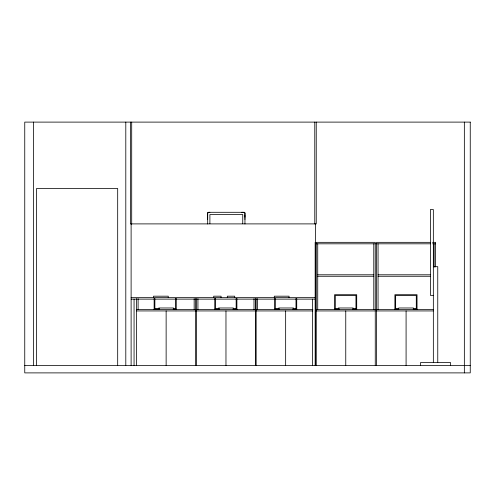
<?xml version="1.0" encoding="UTF-8"?>
<svg xmlns="http://www.w3.org/2000/svg" width="495" height="495" viewBox="0 0 495 495"><rect width="100%" height="100%" fill="white"/><g stroke="black" fill="none" stroke-linecap="round" stroke-linejoin="round"><path stroke-width="0.74" d="M207.683 219.279L207.683 218.635M207.683 217.899L207.683 217.156M207.683 216.42L207.683 215.684M244.951 219.365L244.951 218.629M244.951 217.794L244.951 216.958M244.951 216.123L244.951 215.387M209.063 212.299L207.9 212.516L207.683 213.84A11.936 11.936 0 0 1 207.683 214.118L207.683 215.319M242.717 212.299L244.567 212.404L244.945 213.184A9.3 9.3 0 0 1 244.957 213.821L244.951 215.282M430.223 242.34L376.584 242.34L376.584 365.514M432.525 242.34L435.588 242.34L435.588 266.978M316.256 243.812L375.26 243.812M376.584 243.812L430.273 243.812M432.574 243.812L435.588 243.812M433.348 266.675L437.753 266.675L437.766 362.563M317.728 274.793L373.787 274.793M378.056 274.793L430.273 274.793M317.728 276.266L373.787 276.266M378.056 276.266L430.273 276.266M433.342 295.354L430.39 295.354L430.39 209.54L433.342 209.54L433.342 362.563M131.113 297.656L315.507 297.656M131.113 299.129L315.507 299.129M159.464 308.719L154.873 308.719L154.873 298.392M173.231 308.719L175.527 308.719L175.527 298.392M219.328 308.719L215.504 308.719L215.504 298.392M233.096 308.719L236.152 308.719L236.152 298.392M279.161 308.719L275.338 308.719L275.338 298.392M292.929 308.719L295.991 308.719L295.991 298.392M339.137 308.719L335.313 308.719L335.313 295.441L355.961 295.441L355.961 308.719L352.904 308.719M398.698 308.719L395.641 308.719L395.641 295.441L416.289 295.441L416.289 308.719L413.232 308.719M154.137 309.165L159.477 309.165M173.213 309.165L176.263 309.165M214.768 309.165L219.341 309.165M233.077 309.165L236.895 309.165M274.601 309.165L279.18 309.165M292.91 309.165L296.728 309.165M334.571 309.165L339.149 309.165M352.886 309.165L356.703 309.165M394.899 309.165L398.716 309.165M413.214 309.165L417.031 309.165M136.632 309.455L195.636 309.455M196.465 309.455L255.47 309.455M256.15 309.455L312.914 309.455M316.256 309.455L375.26 309.455M376.584 309.455L433.342 309.455M136.632 310.934L195.636 310.934M196.465 310.934L255.47 310.934M256.15 310.934L312.889 310.934M316.256 310.934L375.26 310.934M376.584 310.934L433.317 310.934M24.75 365.514L470.25 365.514M209.311 212.299L209.905 212.299M241.789 212.299L242.488 212.299M244.951 216.222L244.951 216.643M464.347 122.11L464.347 372.89M450.568 365.514L450.568 362.563L420.54 362.563L420.54 365.514M434.115 243.812L434.115 267.232M417.031 309.455L417.031 294.704L394.899 294.704L394.899 309.455M413.461 309.455L413.461 307.983L398.71 307.983L398.71 309.455M406.086 310.934L406.086 365.514M378.056 243.812L378.056 309.455M375.26 365.514L375.26 242.34L316.256 242.34L316.256 365.514M373.787 243.812L373.787 309.455M356.703 309.455L356.703 294.704L334.571 294.704L334.571 309.455M353.133 309.455L353.133 307.983L338.382 307.983L338.382 309.455M345.757 310.934L345.757 365.514M317.728 243.812L317.728 309.455M316.243 122.11L316.243 223.895L130.389 223.895L130.377 122.11M315.507 223.895L315.507 365.514M315.16 242.34L315.16 365.514M314.771 122.11L314.771 223.895M312.555 299.129L312.555 365.514M296.728 298.392L296.728 309.455M293.486 309.455L293.486 307.983L278.735 307.983L278.735 309.455M289.049 297.656L289.049 296.183L274.298 296.183L274.298 297.656M285.652 310.934L285.652 365.514M274.601 298.392L274.601 309.455M257.629 298.652L257.629 309.455M256.15 298.59L256.15 365.514M255.47 298.59L255.47 365.514M253.997 298.652L253.997 309.455M244.951 223.969L244.951 213.036A0.736 0.736 0 0 0 244.214 212.299L208.42 212.299A0.736 0.736 0 0 0 207.683 213.036L207.683 223.981M242.742 223.746L242.742 214.514L209.899 214.514L209.899 223.746M236.895 298.392L236.895 309.455M234.698 297.656L234.698 296.183L227.323 296.183L227.323 297.656M233.343 309.455L233.343 307.983L218.592 307.983L218.592 309.455M225.968 310.934L225.968 365.514M221.079 297.656L221.079 296.183L213.704 296.183L213.704 297.656M214.768 298.392L214.768 309.455M197.938 298.652L197.938 309.455M196.465 298.59L196.465 365.514M195.636 298.59L195.636 365.514M194.164 298.652L194.164 309.455M176.263 298.392L176.263 309.455M173.51 309.455L173.51 307.983L158.759 307.983L158.759 309.455M168.251 297.656L168.251 296.183L153.5 296.183L153.5 297.656M166.134 310.934L166.134 365.514M154.137 298.392L154.137 309.455M138.105 298.652L138.105 309.455M136.632 298.59L136.632 365.514M134.065 299.129L134.065 365.514M131.701 122.11L131.701 224.105M131.113 223.895L131.113 365.514M125.798 122.11L125.798 365.514M117.686 365.514L117.686 188.496L36.55 188.496L36.55 365.514M33.598 122.11L33.598 365.514M470.25 122.11L24.75 122.11L24.75 372.89L470.25 372.89L470.25 122.11"/></g></svg>
